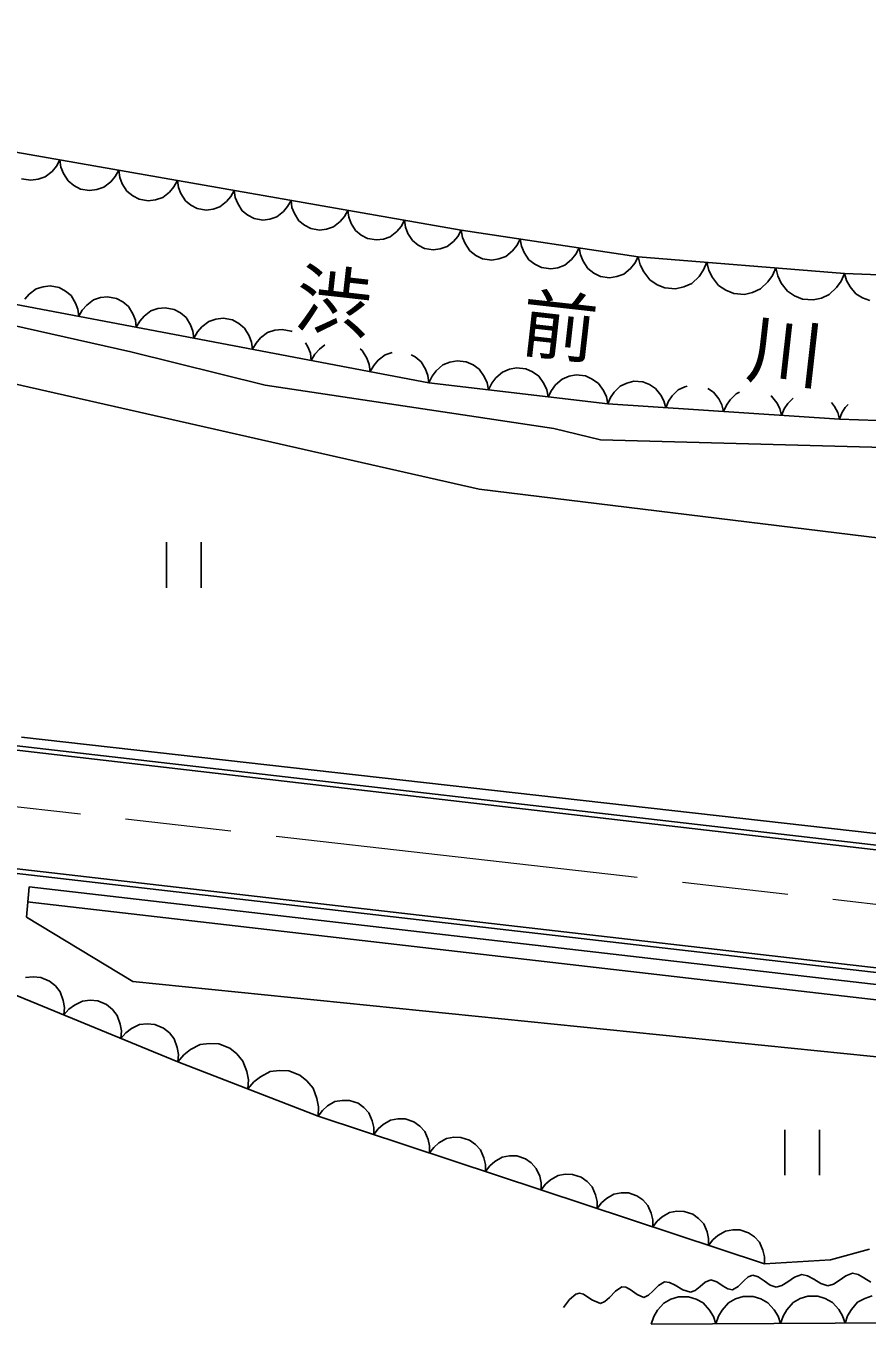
# Model space of a CAD drawing. Units: millimetres, scale not verified. Extents: x 40000 to 680000, y 20000 to 380000.
# Drawn here: x 205948 to 233717, y 254836 to 297700 of the extents above; entities that cross this region are included whole.
import ezdxf
from ezdxf.enums import TextEntityAlignment as Align

# ---------------------------------------------------------------- set-up
doc = ezdxf.new("R2010")
doc.units = ezdxf.units.MM
doc.header["$LTSCALE"] = 1000
doc.linetypes.add('CHAIN', pattern=[18.5, 12, -1.5, 3.5, -1.5])
doc.layers.add('M-BGD', color=7, linetype='Continuous', lineweight=25)
doc.layers.add('M-BMK', color=2, linetype='CHAIN', lineweight=13)
doc.styles.add('ＭＳ ゴシック', font='')
doc.styles.get('ＭＳ ゴシック').set_extended_font_data('MS Gothic')

msp = doc.modelspace()

# ---------------------------------------------------------------- linework, layer by layer
at = {"layer": 'M-BGD'}
for p, q in [((181844, 297700), (210950, 292594)), ((206953, 293065), (207069, 293275)), ((207069, 293275), (207103, 293039)), ((206581, 292716), (206808, 292896)), ((206808, 292896), (206953, 293065)), ((207103, 293039), (207186, 292829)), ((207186, 292829), (207338, 292583)), ((208893, 292725), (209010, 292935)), ((209010, 292935), (209043, 292699)), ((205806, 292657), (206107, 292604)), ((206107, 292604), (206347, 292637)), ((206347, 292637), (206581, 292716)), ((207338, 292583), (207531, 292429)), ((207531, 292429), (207746, 292316)), ((208288, 292296), (208522, 292375)), ((208522, 292375), (208748, 292555)), ((208748, 292555), (208893, 292725)), ((209043, 292699), (209127, 292489)), ((209127, 292489), (209278, 292242)), ((210689, 292215), (210833, 292385)), ((210833, 292385), (210950, 292594)), ((210950, 292594), (210983, 292366)), ((210950, 292594), (220322, 290954)), ((210983, 292366), (211063, 292164)), ((207746, 292316), (208047, 292263)), ((208047, 292263), (208288, 292296)), ((209278, 292242), (209471, 292089)), ((209471, 292089), (209687, 291976)), ((209687, 291976), (209987, 291923)), ((209987, 291923), (210228, 291956)), ((210228, 291956), (210462, 292035)), ((210462, 292035), (210689, 292215)), ((211063, 292164), (211210, 291926)), ((211210, 291926), (211396, 291777)), ((212572, 291900), (212712, 292064)), ((212712, 292064), (212825, 292266)), ((212825, 292266), (212857, 292038)), ((212857, 292038), (212938, 291836)), ((214586, 291736), (214699, 291938)), ((214699, 291938), (214731, 291710)), ((211396, 291777), (211604, 291668)), ((211604, 291668), (211895, 291618)), ((211895, 291618), (212127, 291649)), ((212127, 291649), (212353, 291726)), ((212353, 291726), (212572, 291900)), ((212938, 291836), (213084, 291598)), ((213084, 291598), (213271, 291449)), ((214228, 291398), (214446, 291572)), ((214446, 291572), (214586, 291736)), ((214731, 291710), (214812, 291508)), ((214812, 291508), (214959, 291270)), ((216461, 291408), (216573, 291610)), ((216573, 291610), (216606, 291382)), ((213271, 291449), (213479, 291340)), ((213479, 291340), (213769, 291290)), ((213769, 291290), (214002, 291321)), ((214002, 291321), (214228, 291398)), ((214959, 291270), (215145, 291121)), ((215145, 291121), (215353, 291012)), ((215876, 290993), (216102, 291070)), ((216102, 291070), (216321, 291244)), ((216321, 291244), (216461, 291408)), ((216606, 291382), (216686, 291180)), ((216686, 291180), (216833, 290942)), ((218195, 290916), (218335, 291080)), ((218335, 291080), (218448, 291282)), ((218448, 291282), (218480, 291054)), ((218480, 291054), (218561, 290852)), ((215353, 291012), (215644, 290962)), ((215644, 290962), (215876, 290993)), ((216833, 290942), (217019, 290793)), ((217019, 290793), (217227, 290684)), ((217227, 290684), (217518, 290634)), ((217518, 290634), (217750, 290665)), ((217750, 290665), (217976, 290742)), ((217976, 290742), (218195, 290916)), ((218561, 290852), (218707, 290614)), ((220069, 290588), (220209, 290752)), ((220209, 290752), (220322, 290954)), ((220322, 290954), (220361, 290719)), ((220322, 290954), (226164, 290080)), ((220361, 290719), (220450, 290512)), ((222158, 290451), (222269, 290663)), ((222269, 290663), (222309, 290428)), ((218707, 290614), (218894, 290465)), ((218894, 290465), (219102, 290356)), ((219102, 290356), (219392, 290306)), ((219392, 290306), (219625, 290337)), ((219625, 290337), (219851, 290414)), ((219851, 290414), (220069, 290588)), ((220450, 290512), (220608, 290269)), ((220608, 290269), (220804, 290121)), ((221796, 290092), (222017, 290278)), ((222017, 290278), (222158, 290451)), ((222309, 290428), (222397, 290221)), ((222397, 290221), (222555, 289978)), ((224105, 290159), (224217, 290372)), ((224217, 290372), (224256, 290137)), ((198204, 289916), (211487, 287391)), ((220804, 290121), (221022, 290013)), ((221022, 290013), (221324, 289968)), ((221324, 289968), (221564, 290007)), ((221564, 290007), (221796, 290092)), ((222555, 289978), (222752, 289829)), ((222752, 289829), (222970, 289722)), ((223511, 289716), (223743, 289800)), ((223743, 289800), (223965, 289986)), ((223965, 289986), (224105, 290159)), ((224256, 290137), (224345, 289929)), ((224345, 289929), (224502, 289687)), ((225912, 289695), (226053, 289868)), ((226053, 289868), (226164, 290080)), ((226164, 290080), (226228, 289812)), ((226164, 290080), (232972, 289528)), ((226228, 289812), (226346, 289580)), ((228321, 289643), (228433, 289896)), ((228433, 289896), (228497, 289628)), ((222970, 289722), (223272, 289677)), ((223272, 289677), (223511, 289716)), ((224502, 289687), (224699, 289538)), ((224699, 289538), (224917, 289431)), ((224917, 289431), (225219, 289385)), ((225219, 289385), (225459, 289424)), ((225459, 289424), (225690, 289509)), ((225690, 289509), (225912, 289695)), ((226346, 289580), (226547, 289312)), ((227932, 289200), (228173, 289432)), ((228173, 289432), (228321, 289643)), ((228497, 289628), (228616, 289396)), ((228616, 289396), (228817, 289128)), ((230442, 289248), (230591, 289459)), ((230591, 289459), (230703, 289712)), ((230703, 289712), (230767, 289444)), ((230767, 289444), (230885, 289212)), ((232860, 289275), (232972, 289528)), ((232972, 289528), (233040, 289290)), ((232972, 289528), (239122, 289298)), ((206281, 289015), (206056, 288841)), ((206511, 289089), (206281, 289015)), ((206748, 289118), (206511, 289089)), ((207042, 289062), (206748, 289118)), ((207251, 288948), (207042, 289062)), ((207438, 288795), (207251, 288948)), ((226547, 289312), (226786, 289156)), ((226786, 289156), (227046, 289049)), ((227046, 289049), (227397, 289021)), ((227397, 289021), (227671, 289084)), ((227671, 289084), (227932, 289200)), ((228817, 289128), (229055, 288972)), ((229055, 288972), (229315, 288865)), ((229940, 288900), (230201, 289016)), ((230201, 289016), (230442, 289248)), ((230885, 289212), (231086, 288944)), ((231086, 288944), (231325, 288788)), ((232470, 288832), (232712, 289064)), ((232712, 289064), (232860, 289275)), ((233040, 289290), (233156, 289085)), ((233156, 289085), (233347, 288852)), ((206056, 288841), (205912, 288677)), ((207584, 288551), (207438, 288795)), ((207662, 288344), (207584, 288551)), ((207954, 288481), (207809, 288316)), ((208178, 288654), (207954, 288481)), ((208409, 288728), (208178, 288654)), ((208645, 288757), (208409, 288728)), ((208939, 288701), (208645, 288757)), ((209149, 288588), (208939, 288701)), ((209336, 288434), (209149, 288588)), ((229315, 288865), (229667, 288837)), ((229667, 288837), (229940, 288900)), ((231325, 288788), (231584, 288681)), ((231584, 288681), (231936, 288653)), ((231936, 288653), (232210, 288716)), ((232210, 288716), (232470, 288832)), ((233347, 288852), (233568, 288721)), ((233568, 288721), (233806, 288635)), ((207692, 288113), (207662, 288344)), ((207809, 288316), (207692, 288113)), ((209481, 288190), (209336, 288434)), ((209560, 287984), (209481, 288190)), ((209851, 288120), (209707, 287956)), ((210076, 288293), (209851, 288120)), ((210306, 288368), (210076, 288293)), ((210543, 288396), (210306, 288368)), ((210837, 288340), (210543, 288396)), ((211046, 288227), (210837, 288340)), ((211233, 288073), (211046, 288227)), ((211379, 287829), (211233, 288073)), ((212462, 288050), (212220, 288021)), ((212763, 287993), (212462, 288050)), ((205446, 287836), (209412, 286936)), ((209589, 287752), (209560, 287984)), ((209707, 287956), (209589, 287752)), ((211457, 287623), (211379, 287829)), ((211487, 287391), (211457, 287623)), ((211755, 287768), (211607, 287600)), ((211984, 287945), (211755, 287768)), ((212220, 288021), (211984, 287945)), ((212977, 287877), (212763, 287993)), ((213168, 287720), (212977, 287877)), ((213317, 287471), (213168, 287720)), ((214161, 287652), (213925, 287576)), ((214403, 287682), (214161, 287652)), ((214704, 287625), (214403, 287682)), ((214738, 287606), (214704, 287625)), ((211607, 287600), (211487, 287391)), ((211487, 287391), (219251, 285916)), ((213397, 287259), (213317, 287471)), ((213428, 287022), (213397, 287259)), ((213548, 287231), (213428, 287022)), ((213695, 287399), (213548, 287231)), ((213925, 287576), (213695, 287399)), ((215258, 287102), (215175, 287241)), ((220913, 282405), (201324, 286847)), ((209412, 286936), (213845, 285836)), ((215338, 286891), (215258, 287102)), ((215369, 286654), (215338, 286891)), ((215489, 286862), (215369, 286654)), ((215636, 287030), (215489, 286862)), ((215815, 287168), (215636, 287030)), ((217050, 286983), (216987, 287034)), ((217199, 286733), (217050, 286983)), ((217807, 286839), (217577, 286661)), ((218041, 286914), (217807, 286839)), ((218800, 286771), (218667, 286843)), ((218991, 286614), (218800, 286771)), ((217279, 286522), (217199, 286733)), ((217310, 286285), (217279, 286522)), ((217430, 286493), (217310, 286285)), ((217577, 286661), (217430, 286493)), ((219140, 286364), (218991, 286614)), ((219220, 286153), (219140, 286364)), ((219710, 286506), (219492, 286312)), ((219940, 286598), (219710, 286506)), ((220180, 286645), (219940, 286598)), ((220486, 286609), (220180, 286645)), ((220708, 286507), (220486, 286609)), ((220911, 286364), (220708, 286507)), ((221077, 286124), (220911, 286364)), ((221909, 286365), (221679, 286273)), ((222149, 286412), (221909, 286365)), ((222455, 286376), (222149, 286412)), ((222677, 286274), (222455, 286376)), ((219251, 285916), (219220, 286153)), ((219356, 286133), (219251, 285916)), ((219251, 285916), (225158, 285217)), ((219492, 286312), (219356, 286133)), ((221173, 285918), (221077, 286124)), ((221220, 285683), (221173, 285918)), ((221461, 286079), (221325, 285900)), ((221679, 286273), (221461, 286079)), ((222880, 286131), (222677, 286274)), ((223046, 285891), (222880, 286131)), ((223648, 286040), (223430, 285846)), ((223878, 286132), (223648, 286040)), ((224119, 286179), (223878, 286132)), ((224424, 286143), (224119, 286179)), ((224646, 286042), (224424, 286143)), ((224849, 285898), (224646, 286042)), ((225789, 285910), (225571, 285809)), ((226019, 285967), (225789, 285910)), ((226315, 285947), (226019, 285967)), ((226535, 285861), (226315, 285947)), ((213845, 285836), (223377, 284403)), ((221325, 285900), (221220, 285683)), ((223142, 285685), (223046, 285891)), ((223189, 285450), (223142, 285685)), ((223294, 285667), (223189, 285450)), ((223430, 285846), (223294, 285667)), ((225015, 285658), (224849, 285898)), ((225111, 285452), (225015, 285658)), ((225371, 285611), (225249, 285432)), ((225571, 285809), (225371, 285611)), ((226738, 285732), (226535, 285861)), ((226910, 285510), (226738, 285732)), ((227012, 285316), (226910, 285510)), ((227283, 285485), (227161, 285306)), ((227483, 285683), (227283, 285485)), ((227701, 285784), (227483, 285683)), ((227783, 285804), (227701, 285784)), ((228649, 285606), (228459, 285727)), ((228822, 285384), (228649, 285606)), ((229395, 285557), (229195, 285359)), ((229505, 285608), (229395, 285557)), ((230561, 285480), (230546, 285489)), ((230734, 285257), (230561, 285480)), ((225158, 285217), (225111, 285452)), ((225249, 285432), (225158, 285217)), ((225158, 285217), (232805, 284713)), ((227070, 285091), (227012, 285316)), ((227161, 285306), (227070, 285091)), ((228924, 285190), (228822, 285384)), ((228981, 284965), (228924, 285190)), ((229072, 285180), (228981, 284965)), ((229195, 285359), (229072, 285180)), ((230836, 285063), (230734, 285257)), ((230893, 284839), (230836, 285063)), ((230984, 285054), (230893, 284839)), ((231106, 285233), (230984, 285054)), ((231281, 285406), (231106, 285233)), ((232645, 285131), (232544, 285262)), ((232748, 284937), (232645, 285131)), ((233000, 285105), (232887, 284926)), ((233089, 285200), (233000, 285105)), ((232805, 284713), (232748, 284937)), ((232887, 284926), (232805, 284713)), ((232805, 284713), (244032, 284363)), ((223377, 284403), (224914, 284036)), ((224914, 284036), (236045, 283736)), ((236757, 280473), (220913, 282405)), ((210584, 280651), (210584, 279151)), ((211735, 279151), (211735, 280651)), ((300259, 262827), (185963, 276061)), ((300276, 262976), (185984, 276210)), ((252975, 268892), (205806, 274219)), ((181006, 272709), (327170, 255849)), ((180985, 272561), (327153, 255700)), ((205962, 268275), (206049, 269270)), ((252860, 263868), (206049, 269270)), ((252803, 263372), (205992, 268773)), ((209479, 266149), (205962, 268275)), ((206188, 266302), (205934, 266274)), ((206438, 266281), (206188, 266302)), ((206729, 266161), (206438, 266281)), ((205317, 265819), (210962, 263492)), ((206921, 266000), (206729, 266161)), ((207082, 265801), (206921, 266000)), ((207180, 265519), (207082, 265801)), ((250129, 262027), (209479, 266149)), ((207217, 265289), (207180, 265519)), ((207547, 265367), (207363, 265229)), ((207816, 265499), (207547, 265367)), ((208069, 265526), (207816, 265499)), ((208319, 265506), (208069, 265526)), ((208611, 265386), (208319, 265506)), ((208803, 265224), (208611, 265386)), ((207199, 265043), (207217, 265289)), ((207363, 265229), (207199, 265043)), ((208963, 265026), (208803, 265224)), ((209062, 264743), (208963, 265026)), ((209099, 264513), (209062, 264743)), ((209080, 264268), (209099, 264513)), ((209428, 264592), (209245, 264453)), ((209697, 264723), (209428, 264592)), ((209951, 264751), (209697, 264723)), ((210201, 264730), (209951, 264751)), ((210493, 264610), (210201, 264730)), ((210685, 264448), (210493, 264610)), ((209245, 264453), (209080, 264268)), ((210845, 264250), (210685, 264448)), ((210943, 263967), (210845, 264250)), ((211701, 264064), (211377, 263897)), ((212009, 264105), (211701, 264064)), ((212315, 264086), (212009, 264105)), ((212674, 263948), (212315, 264086)), ((210980, 263737), (210943, 263967)), ((210962, 263492), (210980, 263737)), ((211157, 263722), (210962, 263492)), ((211377, 263897), (211157, 263722)), ((212912, 263756), (212674, 263948)), ((213113, 263519), (212912, 263756)), ((210962, 263492), (215591, 261705)), ((213240, 263177), (213113, 263519)), ((214324, 263211), (214016, 263171)), ((214629, 263193), (214324, 263211)), ((214988, 263055), (214629, 263193)), ((213292, 262898), (213240, 263177)), ((213276, 262598), (213292, 262898)), ((213472, 262829), (213276, 262598)), ((213692, 263003), (213472, 262829)), ((214016, 263171), (213692, 263003)), ((215226, 262863), (214988, 263055)), ((215427, 262626), (215226, 262863)), ((215555, 262284), (215427, 262626)), ((215607, 262005), (215555, 262284)), ((215591, 261705), (215607, 262005)), ((215900, 262037), (215734, 261892)), ((216147, 262180), (215900, 262037)), ((216386, 262223), (216147, 262180)), ((216625, 262221), (216386, 262223)), ((216911, 262126), (216625, 262221)), ((217104, 261985), (216911, 262126)), ((217270, 261808), (217104, 261985)), ((215734, 261892), (215591, 261705)), ((215591, 261705), (230329, 256820)), ((217383, 261545), (217270, 261808)), ((217434, 261329), (217383, 261545)), ((217989, 261569), (217742, 261426)), ((218228, 261613), (217989, 261569)), ((218468, 261610), (218228, 261613)), ((218753, 261516), (218468, 261610)), ((218947, 261375), (218753, 261516)), ((217433, 261094), (217434, 261329)), ((217577, 261282), (217433, 261094)), ((217742, 261426), (217577, 261282)), ((219113, 261197), (218947, 261375)), ((219225, 260935), (219113, 261197)), ((230999, 261247), (230999, 259747)), ((232151, 259747), (232151, 261247)), ((219276, 260719), (219225, 260935)), ((219275, 260484), (219276, 260719)), ((219419, 260671), (219275, 260484)), ((219584, 260816), (219419, 260671)), ((219831, 260959), (219584, 260816)), ((220070, 261002), (219831, 260959)), ((220310, 261000), (220070, 261002)), ((220595, 260905), (220310, 261000)), ((220789, 260764), (220595, 260905)), ((220955, 260586), (220789, 260764)), ((221067, 260324), (220955, 260586)), ((221118, 260108), (221067, 260324)), ((221427, 260205), (221261, 260061)), ((221673, 260348), (221427, 260205)), ((221913, 260392), (221673, 260348)), ((222152, 260389), (221913, 260392)), ((222438, 260294), (222152, 260389)), ((222631, 260154), (222438, 260294)), ((221117, 259873), (221118, 260108)), ((221261, 260061), (221117, 259873)), ((222797, 259976), (222631, 260154)), ((222910, 259714), (222797, 259976)), ((223755, 259781), (223516, 259738)), ((223994, 259778), (223755, 259781)), ((224280, 259684), (223994, 259778)), ((222961, 259497), (222910, 259714)), ((222960, 259263), (222961, 259497)), ((223103, 259450), (222960, 259263)), ((223269, 259595), (223103, 259450)), ((223516, 259738), (223269, 259595)), ((224473, 259543), (224280, 259684)), ((224639, 259365), (224473, 259543)), ((224752, 259103), (224639, 259365)), ((224803, 258887), (224752, 259103)), ((225111, 258984), (224946, 258840)), ((225358, 259127), (225111, 258984)), ((225597, 259171), (225358, 259127)), ((225837, 259168), (225597, 259171)), ((226122, 259073), (225837, 259168)), ((226316, 258932), (226122, 259073)), ((226482, 258755), (226316, 258932)), ((224802, 258652), (224803, 258887)), ((224946, 258840), (224802, 258652)), ((226594, 258493), (226482, 258755)), ((226645, 258276), (226594, 258493)), ((227200, 258517), (226953, 258373)), ((227439, 258560), (227200, 258517)), ((227679, 258557), (227439, 258560)), ((227964, 258463), (227679, 258557)), ((226644, 258041), (226645, 258276)), ((226788, 258229), (226644, 258041)), ((226953, 258373), (226788, 258229)), ((228158, 258322), (227964, 258463)), ((228324, 258144), (228158, 258322)), ((228436, 257882), (228324, 258144)), ((228487, 257666), (228436, 257882)), ((228486, 257431), (228487, 257666)), ((228630, 257618), (228486, 257431)), ((228796, 257763), (228630, 257618)), ((229042, 257906), (228796, 257763)), ((229282, 257949), (229042, 257906)), ((229521, 257947), (229282, 257949)), ((229807, 257852), (229521, 257947)), ((230000, 257711), (229807, 257852)), ((230166, 257534), (230000, 257711)), ((230279, 257271), (230166, 257534)), ((230330, 257055), (230279, 257271)), ((232514, 256958), (233794, 257303)), ((230329, 256820), (230330, 257055)), ((230329, 256820), (232514, 256958)), ((229650, 256264), (229791, 256391)), ((229791, 256391), (229945, 256454)), ((229945, 256454), (230125, 256396)), ((230125, 256396), (230320, 256262)), ((231104, 256229), (231327, 256384)), ((231327, 256384), (231562, 256475)), ((231562, 256475), (231755, 256429)), ((231755, 256429), (231957, 256315)), ((232796, 256274), (233015, 256431)), ((233015, 256431), (233236, 256519)), ((233236, 256519), (233422, 256476)), ((233422, 256476), (233611, 256367)), ((233611, 256367), (233839, 256222)), ((225213, 255715), (225408, 255925)), ((225408, 255925), (225616, 256066)), ((225616, 256066), (225754, 256053)), ((225754, 256053), (225897, 255974)), ((225897, 255974), (226123, 255810)), ((226502, 255784), (226648, 255920)), ((226648, 255920), (226832, 256112)), ((226832, 256112), (227028, 256232)), ((227028, 256232), (227198, 256209)), ((227198, 256209), (227386, 256116)), ((227386, 256116), (227636, 255970)), ((227636, 255970), (227889, 255892)), ((227889, 255892), (228046, 255946)), ((228046, 255946), (228204, 256071)), ((228204, 256071), (228375, 256216)), ((228375, 256216), (228559, 256297)), ((228559, 256297), (228756, 256229)), ((228756, 256229), (228966, 256086)), ((228966, 256086), (229119, 255994)), ((229119, 255994), (229276, 255967)), ((229276, 255967), (229462, 256076)), ((229462, 256076), (229650, 256264)), ((230320, 256262), (230519, 256122)), ((230519, 256122), (230719, 256052)), ((230719, 256052), (230907, 256104)), ((230907, 256104), (231104, 256229)), ((231957, 256315), (232187, 256173)), ((232187, 256173), (232423, 256097)), ((232423, 256097), (232611, 256153)), ((232611, 256153), (232796, 256274)), ((223695, 255382), (223895, 255642)), ((223895, 255642), (224103, 255821)), ((224103, 255821), (224225, 255855)), ((224225, 255855), (224352, 255826)), ((224352, 255826), (224636, 255633)), ((224636, 255633), (224916, 255517)), ((224916, 255517), (225063, 255578)), ((225063, 255578), (225213, 255715)), ((226123, 255810), (226350, 255717)), ((226350, 255717), (226502, 255784)), ((227007, 255525), (226801, 255290)), ((227241, 255654), (227007, 255525)), ((227492, 255735), (227241, 255654)), ((227822, 255737), (227492, 255735)), ((228073, 255658), (227822, 255737)), ((228308, 255531), (228073, 255658)), ((228517, 255297), (228308, 255531)), ((229140, 255535), (228933, 255299)), ((229374, 255664), (229140, 255535)), ((229624, 255745), (229374, 255664)), ((229955, 255747), (229624, 255745)), ((230206, 255668), (229955, 255747)), ((230441, 255541), (230206, 255668)), ((230650, 255307), (230441, 255541)), ((231273, 255545), (231066, 255309)), ((231507, 255674), (231273, 255545)), ((231757, 255755), (231507, 255674)), ((232088, 255756), (231757, 255755)), ((232339, 255677), (232088, 255756)), ((232574, 255550), (232339, 255677)), ((232783, 255317), (232574, 255550)), ((233406, 255554), (233199, 255319)), ((233640, 255683), (233406, 255554)), ((233890, 255764), (233640, 255683)), ((226679, 255081), (226595, 254836)), ((226801, 255290), (226679, 255081)), ((228646, 255090), (228517, 255297)), ((228727, 254845), (228646, 255090)), ((228812, 255091), (228727, 254845)), ((228933, 255299), (228812, 255091)), ((230779, 255100), (230650, 255307)), ((230860, 254855), (230779, 255100)), ((230944, 255100), (230860, 254855)), ((231066, 255309), (230944, 255100)), ((232912, 255109), (232783, 255317)), ((232993, 254864), (232912, 255109)), ((233077, 255110), (232993, 254864)), ((233199, 255319), (233077, 255110)), ((226595, 254836), (241524, 254903))]:
    msp.add_line(p, q, dxfattribs=at)
at = {"layer": 'M-BMK'}
msp.add_line((336421, 257069), (171763, 275756), dxfattribs=at)

# ---------------------------------------------------------------- texts
at = {"layer": 'M-BGD', "style": 'ＭＳ ゴシック'}
msp.add_text('渋\u3000\u3000前\u3000\u3000川', height=1833, rotation=353.6, dxfattribs=at).set_placement((214702, 287294), align=Align.BOTTOM_LEFT)

doc.saveas('drawing.dxf')
